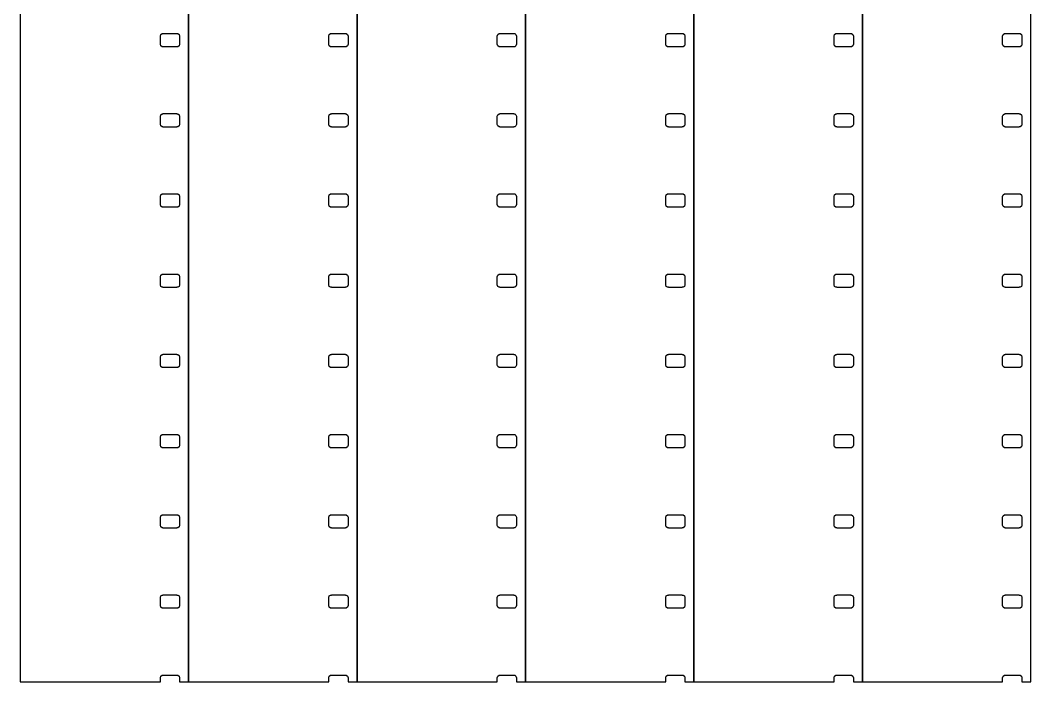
# Model space of a CAD drawing. Header units: metres. Extents: x -8 to 184, y -125 to 125.
# Drawn here: x 88.1 to 184.1, y -125.5 to -62.6 of the extents above; entities that cross this region are included whole.
import ezdxf

# ---------------------------------------------------------------- set-up
doc = ezdxf.new("R2010")
doc.units = ezdxf.units.M

msp = doc.modelspace()

# ---------------------------------------------------------------- linework, layer by layer
for p, q in [((88.06, 125.482), (88.06, -125.482)), ((104.06, -125.482), (104.06, 125.482)), ((104.07, 125.482), (104.07, -125.482)), ((120.07, -125.482), (120.07, 125.482)), ((120.08, 125.482), (120.08, -125.482)), ((136.08, -125.482), (136.08, 125.482)), ((136.09, 125.482), (136.09, -125.482)), ((152.09, -125.482), (152.09, 125.482)), ((152.1, 125.482), (152.1, -125.482)), ((168.1, -125.482), (168.1, 125.482)), ((168.11, 125.482), (168.11, -125.482)), ((184.11, -125.482), (184.11, 125.482)), ((101.381, -64.1375), (101.429, -63.9906)), ((101.381, -64.9075), (101.381, -64.1375)), ((101.429, -63.9906), (101.554, -63.8997)), ((101.554, -63.8997), (101.631, -63.8997)), ((101.631, -63.8997), (101.631, -63.8875)), ((101.631, -63.8875), (102.96, -63.8875)), ((102.96, -63.8875), (102.96, -63.8997)), ((102.96, -63.8997), (103.037, -63.8997)), ((103.037, -63.8997), (103.162, -63.9906)), ((103.162, -63.9906), (103.21, -64.1375)), ((103.21, -64.1375), (103.21, -64.9075)), ((117.391, -64.1375), (117.439, -63.9906)), ((117.391, -64.9075), (117.391, -64.1375)), ((117.439, -63.9906), (117.564, -63.8997)), ((117.564, -63.8997), (117.641, -63.8997)), ((117.641, -63.8997), (117.641, -63.8875)), ((117.641, -63.8875), (118.97, -63.8875)), ((118.97, -63.8875), (118.97, -63.8997)), ((118.97, -63.8997), (119.047, -63.8997)), ((119.047, -63.8997), (119.172, -63.9906)), ((119.172, -63.9906), (119.22, -64.1375)), ((119.22, -64.1375), (119.22, -64.9075)), ((133.401, -64.1375), (133.449, -63.9906)), ((133.401, -64.9075), (133.401, -64.1375)), ((133.449, -63.9906), (133.574, -63.8997)), ((133.574, -63.8997), (133.651, -63.8997)), ((133.651, -63.8997), (133.651, -63.8875)), ((133.651, -63.8875), (134.98, -63.8875)), ((134.98, -63.8875), (134.98, -63.8997)), ((134.98, -63.8997), (135.057, -63.8997)), ((135.057, -63.8997), (135.182, -63.9906)), ((135.182, -63.9906), (135.23, -64.1375)), ((135.23, -64.1375), (135.23, -64.9075)), ((149.411, -64.1375), (149.459, -63.9906)), ((149.411, -64.9075), (149.411, -64.1375)), ((149.459, -63.9906), (149.584, -63.8997)), ((149.584, -63.8997), (149.661, -63.8997)), ((149.661, -63.8997), (149.661, -63.8875)), ((149.661, -63.8875), (150.99, -63.8875)), ((150.99, -63.8875), (150.99, -63.8997)), ((150.99, -63.8997), (151.067, -63.8997)), ((151.067, -63.8997), (151.192, -63.9906)), ((151.192, -63.9906), (151.24, -64.1375)), ((151.24, -64.1375), (151.24, -64.9075)), ((165.421, -64.1375), (165.469, -63.9906)), ((165.421, -64.9075), (165.421, -64.1375)), ((165.469, -63.9906), (165.594, -63.8997)), ((165.594, -63.8997), (165.671, -63.8997)), ((165.671, -63.8997), (165.671, -63.8875)), ((165.671, -63.8875), (167, -63.8875)), ((167, -63.8875), (167, -63.8997)), ((167, -63.8997), (167.077, -63.8997)), ((167.077, -63.8997), (167.202, -63.9906)), ((167.202, -63.9906), (167.25, -64.1375)), ((167.25, -64.1375), (167.25, -64.9075)), ((181.431, -64.1375), (181.479, -63.9906)), ((181.431, -64.9075), (181.431, -64.1375)), ((181.479, -63.9906), (181.604, -63.8997)), ((181.604, -63.8997), (181.681, -63.8997)), ((181.681, -63.8997), (181.681, -63.8875)), ((181.681, -63.8875), (183.01, -63.8875)), ((183.01, -63.8875), (183.01, -63.8997)), ((183.01, -63.8997), (183.087, -63.8997)), ((183.087, -63.8997), (183.212, -63.9906)), ((183.212, -63.9906), (183.26, -64.1375)), ((183.26, -64.1375), (183.26, -64.9075)), ((101.429, -65.0544), (101.381, -64.9075)), ((101.554, -65.1453), (101.429, -65.0544)), ((101.631, -65.1453), (101.554, -65.1453)), ((101.631, -65.1575), (101.631, -65.1453)), ((102.96, -65.1575), (101.631, -65.1575)), ((103.037, -65.1453), (102.96, -65.1453)), ((102.96, -65.1453), (102.96, -65.1575)), ((103.162, -65.0544), (103.037, -65.1453)), ((103.21, -64.9075), (103.162, -65.0544)), ((117.439, -65.0544), (117.391, -64.9075)), ((117.564, -65.1453), (117.439, -65.0544)), ((117.641, -65.1453), (117.564, -65.1453)), ((117.641, -65.1575), (117.641, -65.1453)), ((118.97, -65.1575), (117.641, -65.1575)), ((119.047, -65.1453), (118.97, -65.1453)), ((118.97, -65.1453), (118.97, -65.1575)), ((119.172, -65.0544), (119.047, -65.1453)), ((119.22, -64.9075), (119.172, -65.0544)), ((133.449, -65.0544), (133.401, -64.9075)), ((133.574, -65.1453), (133.449, -65.0544)), ((133.651, -65.1453), (133.574, -65.1453)), ((133.651, -65.1575), (133.651, -65.1453)), ((134.98, -65.1575), (133.651, -65.1575)), ((135.057, -65.1453), (134.98, -65.1453)), ((134.98, -65.1453), (134.98, -65.1575)), ((135.182, -65.0544), (135.057, -65.1453)), ((135.23, -64.9075), (135.182, -65.0544)), ((149.459, -65.0544), (149.411, -64.9075)), ((149.584, -65.1453), (149.459, -65.0544)), ((149.661, -65.1453), (149.584, -65.1453)), ((149.661, -65.1575), (149.661, -65.1453)), ((150.99, -65.1575), (149.661, -65.1575)), ((151.067, -65.1453), (150.99, -65.1453)), ((150.99, -65.1453), (150.99, -65.1575)), ((151.192, -65.0544), (151.067, -65.1453)), ((151.24, -64.9075), (151.192, -65.0544)), ((165.469, -65.0544), (165.421, -64.9075)), ((165.594, -65.1453), (165.469, -65.0544)), ((165.671, -65.1453), (165.594, -65.1453)), ((165.671, -65.1575), (165.671, -65.1453)), ((167, -65.1575), (165.671, -65.1575)), ((167.077, -65.1453), (167, -65.1453)), ((167, -65.1453), (167, -65.1575)), ((167.202, -65.0544), (167.077, -65.1453)), ((167.25, -64.9075), (167.202, -65.0544)), ((181.479, -65.0544), (181.431, -64.9075)), ((181.604, -65.1453), (181.479, -65.0544)), ((181.681, -65.1453), (181.604, -65.1453)), ((181.681, -65.1575), (181.681, -65.1453)), ((183.01, -65.1575), (181.681, -65.1575)), ((183.087, -65.1453), (183.01, -65.1453)), ((183.01, -65.1453), (183.01, -65.1575)), ((183.212, -65.0544), (183.087, -65.1453)), ((183.26, -64.9075), (183.212, -65.0544)), ((101.381, -71.7575), (101.429, -71.6105)), ((101.381, -72.5275), (101.381, -71.7575)), ((101.429, -71.6105), (101.554, -71.5197)), ((101.554, -71.5197), (101.631, -71.5197)), ((101.631, -71.5197), (101.631, -71.5075)), ((101.631, -71.5075), (102.96, -71.5075)), ((102.96, -71.5075), (102.96, -71.5197)), ((102.96, -71.5197), (103.037, -71.5197)), ((103.037, -71.5197), (103.162, -71.6105)), ((103.162, -71.6105), (103.21, -71.7575)), ((103.21, -71.7575), (103.21, -72.5275)), ((117.391, -71.7575), (117.439, -71.6105)), ((117.391, -72.5275), (117.391, -71.7575)), ((117.439, -71.6105), (117.564, -71.5197)), ((117.564, -71.5197), (117.641, -71.5197)), ((117.641, -71.5197), (117.641, -71.5075)), ((117.641, -71.5075), (118.97, -71.5075)), ((118.97, -71.5075), (118.97, -71.5197)), ((118.97, -71.5197), (119.047, -71.5197)), ((119.047, -71.5197), (119.172, -71.6105)), ((119.172, -71.6105), (119.22, -71.7575)), ((119.22, -71.7575), (119.22, -72.5275)), ((133.401, -71.7575), (133.449, -71.6105)), ((133.401, -72.5275), (133.401, -71.7575)), ((133.449, -71.6105), (133.574, -71.5197)), ((133.574, -71.5197), (133.651, -71.5197)), ((133.651, -71.5197), (133.651, -71.5075)), ((133.651, -71.5075), (134.98, -71.5075)), ((134.98, -71.5075), (134.98, -71.5197)), ((134.98, -71.5197), (135.057, -71.5197)), ((135.057, -71.5197), (135.182, -71.6105)), ((135.182, -71.6105), (135.23, -71.7575)), ((135.23, -71.7575), (135.23, -72.5275)), ((149.411, -71.7575), (149.459, -71.6105)), ((149.411, -72.5275), (149.411, -71.7575)), ((149.459, -71.6105), (149.584, -71.5197)), ((149.584, -71.5197), (149.661, -71.5197)), ((149.661, -71.5197), (149.661, -71.5075)), ((149.661, -71.5075), (150.99, -71.5075)), ((150.99, -71.5075), (150.99, -71.5197)), ((150.99, -71.5197), (151.067, -71.5197)), ((151.067, -71.5197), (151.192, -71.6105)), ((151.192, -71.6105), (151.24, -71.7575)), ((151.24, -71.7575), (151.24, -72.5275)), ((165.421, -71.7575), (165.469, -71.6105)), ((165.421, -72.5275), (165.421, -71.7575)), ((165.469, -71.6105), (165.594, -71.5197)), ((165.594, -71.5197), (165.671, -71.5197)), ((165.671, -71.5197), (165.671, -71.5075)), ((165.671, -71.5075), (167, -71.5075)), ((167, -71.5075), (167, -71.5197)), ((167, -71.5197), (167.077, -71.5197)), ((167.077, -71.5197), (167.202, -71.6105)), ((167.202, -71.6105), (167.25, -71.7575)), ((167.25, -71.7575), (167.25, -72.5275)), ((181.431, -71.7575), (181.479, -71.6105)), ((181.431, -72.5275), (181.431, -71.7575)), ((181.479, -71.6105), (181.604, -71.5197)), ((181.604, -71.5197), (181.681, -71.5197)), ((181.681, -71.5197), (181.681, -71.5075)), ((181.681, -71.5075), (183.01, -71.5075)), ((183.01, -71.5075), (183.01, -71.5197)), ((183.01, -71.5197), (183.087, -71.5197)), ((183.087, -71.5197), (183.212, -71.6105)), ((183.212, -71.6105), (183.26, -71.7575)), ((183.26, -71.7575), (183.26, -72.5275)), ((101.429, -72.6744), (101.381, -72.5275)), ((101.554, -72.7653), (101.429, -72.6744)), ((101.631, -72.7653), (101.554, -72.7653)), ((101.631, -72.7775), (101.631, -72.7653)), ((102.96, -72.7775), (101.631, -72.7775)), ((103.037, -72.7653), (102.96, -72.7653)), ((102.96, -72.7653), (102.96, -72.7775)), ((103.162, -72.6744), (103.037, -72.7653)), ((103.21, -72.5275), (103.162, -72.6744)), ((117.439, -72.6744), (117.391, -72.5275)), ((117.564, -72.7653), (117.439, -72.6744)), ((117.641, -72.7653), (117.564, -72.7653)), ((117.641, -72.7775), (117.641, -72.7653)), ((118.97, -72.7775), (117.641, -72.7775)), ((119.047, -72.7653), (118.97, -72.7653)), ((118.97, -72.7653), (118.97, -72.7775)), ((119.172, -72.6744), (119.047, -72.7653)), ((119.22, -72.5275), (119.172, -72.6744)), ((133.449, -72.6744), (133.401, -72.5275)), ((133.574, -72.7653), (133.449, -72.6744)), ((133.651, -72.7653), (133.574, -72.7653)), ((133.651, -72.7775), (133.651, -72.7653)), ((134.98, -72.7775), (133.651, -72.7775)), ((135.057, -72.7653), (134.98, -72.7653)), ((134.98, -72.7653), (134.98, -72.7775)), ((135.182, -72.6744), (135.057, -72.7653)), ((135.23, -72.5275), (135.182, -72.6744)), ((149.459, -72.6744), (149.411, -72.5275)), ((149.584, -72.7653), (149.459, -72.6744)), ((149.661, -72.7653), (149.584, -72.7653)), ((149.661, -72.7775), (149.661, -72.7653)), ((150.99, -72.7775), (149.661, -72.7775)), ((151.067, -72.7653), (150.99, -72.7653)), ((150.99, -72.7653), (150.99, -72.7775)), ((151.192, -72.6744), (151.067, -72.7653)), ((151.24, -72.5275), (151.192, -72.6744)), ((165.469, -72.6744), (165.421, -72.5275)), ((165.594, -72.7653), (165.469, -72.6744)), ((165.671, -72.7653), (165.594, -72.7653)), ((165.671, -72.7775), (165.671, -72.7653)), ((167, -72.7775), (165.671, -72.7775)), ((167.077, -72.7653), (167, -72.7653)), ((167, -72.7653), (167, -72.7775)), ((167.202, -72.6744), (167.077, -72.7653)), ((167.25, -72.5275), (167.202, -72.6744)), ((181.479, -72.6744), (181.431, -72.5275)), ((181.604, -72.7653), (181.479, -72.6744)), ((181.681, -72.7653), (181.604, -72.7653)), ((181.681, -72.7775), (181.681, -72.7653)), ((183.01, -72.7775), (181.681, -72.7775)), ((183.087, -72.7653), (183.01, -72.7653)), ((183.01, -72.7653), (183.01, -72.7775)), ((183.212, -72.6744), (183.087, -72.7653)), ((183.26, -72.5275), (183.212, -72.6744)), ((101.381, -79.3775), (101.429, -79.2305)), ((101.381, -80.1475), (101.381, -79.3775)), ((101.429, -79.2305), (101.554, -79.1397)), ((101.554, -79.1397), (101.631, -79.1397)), ((101.631, -79.1397), (101.631, -79.1275)), ((101.631, -79.1275), (102.96, -79.1275)), ((102.96, -79.1275), (102.96, -79.1397)), ((102.96, -79.1397), (103.037, -79.1397)), ((103.037, -79.1397), (103.162, -79.2305)), ((103.162, -79.2305), (103.21, -79.3775)), ((103.21, -79.3775), (103.21, -80.1475)), ((117.391, -79.3775), (117.439, -79.2305)), ((117.391, -80.1475), (117.391, -79.3775)), ((117.439, -79.2305), (117.564, -79.1397)), ((117.564, -79.1397), (117.641, -79.1397)), ((117.641, -79.1397), (117.641, -79.1275)), ((117.641, -79.1275), (118.97, -79.1275)), ((118.97, -79.1275), (118.97, -79.1397)), ((118.97, -79.1397), (119.047, -79.1397)), ((119.047, -79.1397), (119.172, -79.2305)), ((119.172, -79.2305), (119.22, -79.3775)), ((119.22, -79.3775), (119.22, -80.1475)), ((133.401, -79.3775), (133.449, -79.2305)), ((133.401, -80.1475), (133.401, -79.3775)), ((133.449, -79.2305), (133.574, -79.1397)), ((133.574, -79.1397), (133.651, -79.1397)), ((133.651, -79.1397), (133.651, -79.1275)), ((133.651, -79.1275), (134.98, -79.1275)), ((134.98, -79.1275), (134.98, -79.1397)), ((134.98, -79.1397), (135.057, -79.1397)), ((135.057, -79.1397), (135.182, -79.2305)), ((135.182, -79.2305), (135.23, -79.3775)), ((135.23, -79.3775), (135.23, -80.1475)), ((149.411, -79.3775), (149.459, -79.2305)), ((149.411, -80.1475), (149.411, -79.3775)), ((149.459, -79.2305), (149.584, -79.1397)), ((149.584, -79.1397), (149.661, -79.1397)), ((149.661, -79.1397), (149.661, -79.1275)), ((149.661, -79.1275), (150.99, -79.1275)), ((150.99, -79.1275), (150.99, -79.1397)), ((150.99, -79.1397), (151.067, -79.1397)), ((151.067, -79.1397), (151.192, -79.2305)), ((151.192, -79.2305), (151.24, -79.3775)), ((151.24, -79.3775), (151.24, -80.1475)), ((165.421, -79.3775), (165.469, -79.2305)), ((165.421, -80.1475), (165.421, -79.3775)), ((165.469, -79.2305), (165.594, -79.1397)), ((165.594, -79.1397), (165.671, -79.1397)), ((165.671, -79.1397), (165.671, -79.1275)), ((165.671, -79.1275), (167, -79.1275)), ((167, -79.1275), (167, -79.1397)), ((167, -79.1397), (167.077, -79.1397)), ((167.077, -79.1397), (167.202, -79.2305)), ((167.202, -79.2305), (167.25, -79.3775)), ((167.25, -79.3775), (167.25, -80.1475)), ((181.431, -79.3775), (181.479, -79.2305)), ((181.431, -80.1475), (181.431, -79.3775)), ((181.479, -79.2305), (181.604, -79.1397)), ((181.604, -79.1397), (181.681, -79.1397)), ((181.681, -79.1397), (181.681, -79.1275)), ((181.681, -79.1275), (183.01, -79.1275)), ((183.01, -79.1275), (183.01, -79.1397)), ((183.01, -79.1397), (183.087, -79.1397)), ((183.087, -79.1397), (183.212, -79.2305)), ((183.212, -79.2305), (183.26, -79.3775)), ((183.26, -79.3775), (183.26, -80.1475)), ((101.429, -80.2944), (101.381, -80.1475)), ((101.554, -80.3853), (101.429, -80.2944)), ((101.631, -80.3853), (101.554, -80.3853)), ((101.631, -80.3975), (101.631, -80.3853)), ((102.96, -80.3975), (101.631, -80.3975)), ((103.037, -80.3853), (102.96, -80.3853)), ((102.96, -80.3853), (102.96, -80.3975)), ((103.162, -80.2944), (103.037, -80.3853)), ((103.21, -80.1475), (103.162, -80.2944)), ((117.439, -80.2944), (117.391, -80.1475)), ((117.564, -80.3853), (117.439, -80.2944)), ((117.641, -80.3853), (117.564, -80.3853)), ((117.641, -80.3975), (117.641, -80.3853)), ((118.97, -80.3975), (117.641, -80.3975)), ((119.047, -80.3853), (118.97, -80.3853)), ((118.97, -80.3853), (118.97, -80.3975)), ((119.172, -80.2944), (119.047, -80.3853)), ((119.22, -80.1475), (119.172, -80.2944)), ((133.449, -80.2944), (133.401, -80.1475)), ((133.574, -80.3853), (133.449, -80.2944)), ((133.651, -80.3853), (133.574, -80.3853)), ((133.651, -80.3975), (133.651, -80.3853)), ((134.98, -80.3975), (133.651, -80.3975)), ((135.057, -80.3853), (134.98, -80.3853)), ((134.98, -80.3853), (134.98, -80.3975)), ((135.182, -80.2944), (135.057, -80.3853)), ((135.23, -80.1475), (135.182, -80.2944)), ((149.459, -80.2944), (149.411, -80.1475)), ((149.584, -80.3853), (149.459, -80.2944)), ((149.661, -80.3853), (149.584, -80.3853)), ((149.661, -80.3975), (149.661, -80.3853)), ((150.99, -80.3975), (149.661, -80.3975)), ((151.067, -80.3853), (150.99, -80.3853)), ((150.99, -80.3853), (150.99, -80.3975)), ((151.192, -80.2944), (151.067, -80.3853)), ((151.24, -80.1475), (151.192, -80.2944)), ((165.469, -80.2944), (165.421, -80.1475)), ((165.594, -80.3853), (165.469, -80.2944)), ((165.671, -80.3853), (165.594, -80.3853)), ((165.671, -80.3975), (165.671, -80.3853)), ((167, -80.3975), (165.671, -80.3975)), ((167.077, -80.3853), (167, -80.3853)), ((167, -80.3853), (167, -80.3975)), ((167.202, -80.2944), (167.077, -80.3853)), ((167.25, -80.1475), (167.202, -80.2944)), ((181.479, -80.2944), (181.431, -80.1475)), ((181.604, -80.3853), (181.479, -80.2944)), ((181.681, -80.3853), (181.604, -80.3853)), ((181.681, -80.3975), (181.681, -80.3853)), ((183.01, -80.3975), (181.681, -80.3975)), ((183.087, -80.3853), (183.01, -80.3853)), ((183.01, -80.3853), (183.01, -80.3975)), ((183.212, -80.2944), (183.087, -80.3853)), ((183.26, -80.1475), (183.212, -80.2944)), ((101.381, -86.9975), (101.429, -86.8506)), ((101.381, -87.7675), (101.381, -86.9975)), ((101.429, -86.8506), (101.554, -86.7597)), ((101.554, -86.7597), (101.631, -86.7597)), ((101.631, -86.7597), (101.631, -86.7475)), ((101.631, -86.7475), (102.96, -86.7475)), ((102.96, -86.7475), (102.96, -86.7597)), ((102.96, -86.7597), (103.037, -86.7597)), ((103.037, -86.7597), (103.162, -86.8506)), ((103.162, -86.8506), (103.21, -86.9975)), ((103.21, -86.9975), (103.21, -87.7675)), ((117.391, -86.9975), (117.439, -86.8506)), ((117.391, -87.7675), (117.391, -86.9975)), ((117.439, -86.8506), (117.564, -86.7597)), ((117.564, -86.7597), (117.641, -86.7597)), ((117.641, -86.7597), (117.641, -86.7475)), ((117.641, -86.7475), (118.97, -86.7475)), ((118.97, -86.7475), (118.97, -86.7597)), ((118.97, -86.7597), (119.047, -86.7597)), ((119.047, -86.7597), (119.172, -86.8506)), ((119.172, -86.8506), (119.22, -86.9975)), ((119.22, -86.9975), (119.22, -87.7675)), ((133.401, -86.9975), (133.449, -86.8506)), ((133.401, -87.7675), (133.401, -86.9975)), ((133.449, -86.8506), (133.574, -86.7597)), ((133.574, -86.7597), (133.651, -86.7597)), ((133.651, -86.7597), (133.651, -86.7475)), ((133.651, -86.7475), (134.98, -86.7475)), ((134.98, -86.7475), (134.98, -86.7597)), ((134.98, -86.7597), (135.057, -86.7597)), ((135.057, -86.7597), (135.182, -86.8506)), ((135.182, -86.8506), (135.23, -86.9975)), ((135.23, -86.9975), (135.23, -87.7675)), ((149.411, -86.9975), (149.459, -86.8506)), ((149.411, -87.7675), (149.411, -86.9975)), ((149.459, -86.8506), (149.584, -86.7597)), ((149.584, -86.7597), (149.661, -86.7597)), ((149.661, -86.7597), (149.661, -86.7475)), ((149.661, -86.7475), (150.99, -86.7475)), ((150.99, -86.7475), (150.99, -86.7597)), ((150.99, -86.7597), (151.067, -86.7597)), ((151.067, -86.7597), (151.192, -86.8506)), ((151.192, -86.8506), (151.24, -86.9975)), ((151.24, -86.9975), (151.24, -87.7675)), ((165.421, -86.9975), (165.469, -86.8506)), ((165.421, -87.7675), (165.421, -86.9975)), ((165.469, -86.8506), (165.594, -86.7597)), ((165.594, -86.7597), (165.671, -86.7597)), ((165.671, -86.7597), (165.671, -86.7475)), ((165.671, -86.7475), (167, -86.7475)), ((167, -86.7475), (167, -86.7597)), ((167, -86.7597), (167.077, -86.7597)), ((167.077, -86.7597), (167.202, -86.8506)), ((167.202, -86.8506), (167.25, -86.9975)), ((167.25, -86.9975), (167.25, -87.7675)), ((181.431, -86.9975), (181.479, -86.8506)), ((181.431, -87.7675), (181.431, -86.9975)), ((181.479, -86.8506), (181.604, -86.7597)), ((181.604, -86.7597), (181.681, -86.7597)), ((181.681, -86.7597), (181.681, -86.7475)), ((181.681, -86.7475), (183.01, -86.7475)), ((183.01, -86.7475), (183.01, -86.7597)), ((183.01, -86.7597), (183.087, -86.7597)), ((183.087, -86.7597), (183.212, -86.8506)), ((183.212, -86.8506), (183.26, -86.9975)), ((183.26, -86.9975), (183.26, -87.7675)), ((101.429, -87.9144), (101.381, -87.7675)), ((101.554, -88.0053), (101.429, -87.9144)), ((101.631, -88.0053), (101.554, -88.0053)), ((101.631, -88.0175), (101.631, -88.0053)), ((102.96, -88.0175), (101.631, -88.0175)), ((103.037, -88.0053), (102.96, -88.0053)), ((102.96, -88.0053), (102.96, -88.0175)), ((103.162, -87.9144), (103.037, -88.0053)), ((103.21, -87.7675), (103.162, -87.9144)), ((117.439, -87.9144), (117.391, -87.7675)), ((117.564, -88.0053), (117.439, -87.9144)), ((117.641, -88.0053), (117.564, -88.0053)), ((117.641, -88.0175), (117.641, -88.0053)), ((118.97, -88.0175), (117.641, -88.0175)), ((119.047, -88.0053), (118.97, -88.0053)), ((118.97, -88.0053), (118.97, -88.0175)), ((119.172, -87.9144), (119.047, -88.0053)), ((119.22, -87.7675), (119.172, -87.9144)), ((133.449, -87.9144), (133.401, -87.7675)), ((133.574, -88.0053), (133.449, -87.9144)), ((133.651, -88.0053), (133.574, -88.0053)), ((133.651, -88.0175), (133.651, -88.0053)), ((134.98, -88.0175), (133.651, -88.0175)), ((135.057, -88.0053), (134.98, -88.0053)), ((134.98, -88.0053), (134.98, -88.0175)), ((135.182, -87.9144), (135.057, -88.0053)), ((135.23, -87.7675), (135.182, -87.9144)), ((149.459, -87.9144), (149.411, -87.7675)), ((149.584, -88.0053), (149.459, -87.9144)), ((149.661, -88.0053), (149.584, -88.0053)), ((149.661, -88.0175), (149.661, -88.0053)), ((150.99, -88.0175), (149.661, -88.0175)), ((151.067, -88.0053), (150.99, -88.0053)), ((150.99, -88.0053), (150.99, -88.0175)), ((151.192, -87.9144), (151.067, -88.0053)), ((151.24, -87.7675), (151.192, -87.9144)), ((165.469, -87.9144), (165.421, -87.7675)), ((165.594, -88.0053), (165.469, -87.9144)), ((165.671, -88.0053), (165.594, -88.0053)), ((165.671, -88.0175), (165.671, -88.0053)), ((167, -88.0175), (165.671, -88.0175)), ((167.077, -88.0053), (167, -88.0053)), ((167, -88.0053), (167, -88.0175)), ((167.202, -87.9144), (167.077, -88.0053)), ((167.25, -87.7675), (167.202, -87.9144)), ((181.479, -87.9144), (181.431, -87.7675)), ((181.604, -88.0053), (181.479, -87.9144)), ((181.681, -88.0053), (181.604, -88.0053)), ((181.681, -88.0175), (181.681, -88.0053)), ((183.01, -88.0175), (181.681, -88.0175)), ((183.087, -88.0053), (183.01, -88.0053)), ((183.01, -88.0053), (183.01, -88.0175)), ((183.212, -87.9144), (183.087, -88.0053)), ((183.26, -87.7675), (183.212, -87.9144)), ((101.381, -94.6175), (101.429, -94.4706)), ((101.381, -95.3875), (101.381, -94.6175)), ((101.429, -94.4706), (101.554, -94.3797)), ((101.554, -94.3797), (101.631, -94.3797)), ((101.631, -94.3797), (101.631, -94.3675)), ((101.631, -94.3675), (102.96, -94.3675)), ((102.96, -94.3675), (102.96, -94.3797)), ((102.96, -94.3797), (103.037, -94.3797)), ((103.037, -94.3797), (103.162, -94.4706)), ((103.162, -94.4706), (103.21, -94.6175)), ((103.21, -94.6175), (103.21, -95.3875)), ((117.391, -94.6175), (117.439, -94.4706)), ((117.391, -95.3875), (117.391, -94.6175)), ((117.439, -94.4706), (117.564, -94.3797)), ((117.564, -94.3797), (117.641, -94.3797)), ((117.641, -94.3797), (117.641, -94.3675)), ((117.641, -94.3675), (118.97, -94.3675)), ((118.97, -94.3675), (118.97, -94.3797)), ((118.97, -94.3797), (119.047, -94.3797)), ((119.047, -94.3797), (119.172, -94.4706)), ((119.172, -94.4706), (119.22, -94.6175)), ((119.22, -94.6175), (119.22, -95.3875)), ((133.401, -94.6175), (133.449, -94.4706)), ((133.401, -95.3875), (133.401, -94.6175)), ((133.449, -94.4706), (133.574, -94.3797)), ((133.574, -94.3797), (133.651, -94.3797)), ((133.651, -94.3797), (133.651, -94.3675)), ((133.651, -94.3675), (134.98, -94.3675)), ((134.98, -94.3675), (134.98, -94.3797)), ((134.98, -94.3797), (135.057, -94.3797)), ((135.057, -94.3797), (135.182, -94.4706)), ((135.182, -94.4706), (135.23, -94.6175)), ((135.23, -94.6175), (135.23, -95.3875)), ((149.411, -94.6175), (149.459, -94.4706)), ((149.411, -95.3875), (149.411, -94.6175)), ((149.459, -94.4706), (149.584, -94.3797)), ((149.584, -94.3797), (149.661, -94.3797)), ((149.661, -94.3797), (149.661, -94.3675)), ((149.661, -94.3675), (150.99, -94.3675)), ((150.99, -94.3675), (150.99, -94.3797)), ((150.99, -94.3797), (151.067, -94.3797)), ((151.067, -94.3797), (151.192, -94.4706)), ((151.192, -94.4706), (151.24, -94.6175)), ((151.24, -94.6175), (151.24, -95.3875)), ((165.421, -94.6175), (165.469, -94.4706)), ((165.421, -95.3875), (165.421, -94.6175)), ((165.469, -94.4706), (165.594, -94.3797)), ((165.594, -94.3797), (165.671, -94.3797)), ((165.671, -94.3797), (165.671, -94.3675)), ((165.671, -94.3675), (167, -94.3675)), ((167, -94.3675), (167, -94.3797)), ((167, -94.3797), (167.077, -94.3797)), ((167.077, -94.3797), (167.202, -94.4706)), ((167.202, -94.4706), (167.25, -94.6175)), ((167.25, -94.6175), (167.25, -95.3875)), ((181.431, -94.6175), (181.479, -94.4706)), ((181.431, -95.3875), (181.431, -94.6175)), ((181.479, -94.4706), (181.604, -94.3797)), ((181.604, -94.3797), (181.681, -94.3797)), ((181.681, -94.3797), (181.681, -94.3675)), ((181.681, -94.3675), (183.01, -94.3675)), ((183.01, -94.3675), (183.01, -94.3797)), ((183.01, -94.3797), (183.087, -94.3797)), ((183.087, -94.3797), (183.212, -94.4706)), ((183.212, -94.4706), (183.26, -94.6175)), ((183.26, -94.6175), (183.26, -95.3875)), ((101.429, -95.5344), (101.381, -95.3875)), ((101.554, -95.6253), (101.429, -95.5344)), ((101.631, -95.6253), (101.554, -95.6253)), ((101.631, -95.6375), (101.631, -95.6253)), ((102.96, -95.6375), (101.631, -95.6375)), ((103.037, -95.6253), (102.96, -95.6253)), ((102.96, -95.6253), (102.96, -95.6375)), ((103.162, -95.5344), (103.037, -95.6253)), ((103.21, -95.3875), (103.162, -95.5344)), ((117.439, -95.5344), (117.391, -95.3875)), ((117.564, -95.6253), (117.439, -95.5344)), ((117.641, -95.6253), (117.564, -95.6253)), ((117.641, -95.6375), (117.641, -95.6253)), ((118.97, -95.6375), (117.641, -95.6375)), ((119.047, -95.6253), (118.97, -95.6253)), ((118.97, -95.6253), (118.97, -95.6375)), ((119.172, -95.5344), (119.047, -95.6253)), ((119.22, -95.3875), (119.172, -95.5344)), ((133.449, -95.5344), (133.401, -95.3875)), ((133.574, -95.6253), (133.449, -95.5344)), ((133.651, -95.6253), (133.574, -95.6253)), ((133.651, -95.6375), (133.651, -95.6253)), ((134.98, -95.6375), (133.651, -95.6375)), ((135.057, -95.6253), (134.98, -95.6253)), ((134.98, -95.6253), (134.98, -95.6375)), ((135.182, -95.5344), (135.057, -95.6253)), ((135.23, -95.3875), (135.182, -95.5344)), ((149.459, -95.5344), (149.411, -95.3875)), ((149.584, -95.6253), (149.459, -95.5344)), ((149.661, -95.6253), (149.584, -95.6253)), ((149.661, -95.6375), (149.661, -95.6253)), ((150.99, -95.6375), (149.661, -95.6375)), ((151.067, -95.6253), (150.99, -95.6253)), ((150.99, -95.6253), (150.99, -95.6375)), ((151.192, -95.5344), (151.067, -95.6253)), ((151.24, -95.3875), (151.192, -95.5344)), ((165.469, -95.5344), (165.421, -95.3875)), ((165.594, -95.6253), (165.469, -95.5344)), ((165.671, -95.6253), (165.594, -95.6253)), ((165.671, -95.6375), (165.671, -95.6253)), ((167, -95.6375), (165.671, -95.6375)), ((167.077, -95.6253), (167, -95.6253)), ((167, -95.6253), (167, -95.6375)), ((167.202, -95.5344), (167.077, -95.6253)), ((167.25, -95.3875), (167.202, -95.5344)), ((181.479, -95.5344), (181.431, -95.3875)), ((181.604, -95.6253), (181.479, -95.5344)), ((181.681, -95.6253), (181.604, -95.6253)), ((181.681, -95.6375), (181.681, -95.6253)), ((183.01, -95.6375), (181.681, -95.6375)), ((183.087, -95.6253), (183.01, -95.6253)), ((183.01, -95.6253), (183.01, -95.6375)), ((183.212, -95.5344), (183.087, -95.6253)), ((183.26, -95.3875), (183.212, -95.5344)), ((101.381, -102.238), (101.429, -102.091)), ((101.381, -103.007), (101.381, -102.238)), ((101.429, -102.091), (101.554, -102)), ((101.554, -102), (101.631, -102)), ((101.631, -102), (101.631, -101.988)), ((101.631, -101.988), (102.96, -101.988)), ((102.96, -101.988), (102.96, -102)), ((102.96, -102), (103.037, -102)), ((103.037, -102), (103.162, -102.091)), ((103.162, -102.091), (103.21, -102.238)), ((103.21, -102.238), (103.21, -103.007)), ((117.391, -102.238), (117.439, -102.091)), ((117.391, -103.007), (117.391, -102.238)), ((117.439, -102.091), (117.564, -102)), ((117.564, -102), (117.641, -102)), ((117.641, -102), (117.641, -101.988)), ((117.641, -101.988), (118.97, -101.988)), ((118.97, -101.988), (118.97, -102)), ((118.97, -102), (119.047, -102)), ((119.047, -102), (119.172, -102.091)), ((119.172, -102.091), (119.22, -102.238)), ((119.22, -102.238), (119.22, -103.007)), ((133.401, -102.238), (133.449, -102.091)), ((133.401, -103.007), (133.401, -102.238)), ((133.449, -102.091), (133.574, -102)), ((133.574, -102), (133.651, -102)), ((133.651, -102), (133.651, -101.988)), ((133.651, -101.988), (134.98, -101.988)), ((134.98, -101.988), (134.98, -102)), ((134.98, -102), (135.057, -102)), ((135.057, -102), (135.182, -102.091)), ((135.182, -102.091), (135.23, -102.238)), ((135.23, -102.238), (135.23, -103.007)), ((149.411, -102.238), (149.459, -102.091)), ((149.411, -103.007), (149.411, -102.238)), ((149.459, -102.091), (149.584, -102)), ((149.584, -102), (149.661, -102)), ((149.661, -102), (149.661, -101.988)), ((149.661, -101.988), (150.99, -101.988)), ((150.99, -101.988), (150.99, -102)), ((150.99, -102), (151.067, -102)), ((151.067, -102), (151.192, -102.091)), ((151.192, -102.091), (151.24, -102.238)), ((151.24, -102.238), (151.24, -103.007)), ((165.421, -102.238), (165.469, -102.091)), ((165.421, -103.007), (165.421, -102.238)), ((165.469, -102.091), (165.594, -102)), ((165.594, -102), (165.671, -102)), ((165.671, -102), (165.671, -101.988)), ((165.671, -101.988), (167, -101.988)), ((167, -101.988), (167, -102)), ((167, -102), (167.077, -102)), ((167.077, -102), (167.202, -102.091)), ((167.202, -102.091), (167.25, -102.238)), ((167.25, -102.238), (167.25, -103.007)), ((181.431, -102.238), (181.479, -102.091)), ((181.431, -103.007), (181.431, -102.238)), ((181.479, -102.091), (181.604, -102)), ((181.604, -102), (181.681, -102)), ((181.681, -102), (181.681, -101.988)), ((181.681, -101.988), (183.01, -101.988)), ((183.01, -101.988), (183.01, -102)), ((183.01, -102), (183.087, -102)), ((183.087, -102), (183.212, -102.091)), ((183.212, -102.091), (183.26, -102.238)), ((183.26, -102.238), (183.26, -103.007)), ((101.429, -103.154), (101.381, -103.007)), ((101.554, -103.245), (101.429, -103.154)), ((101.631, -103.245), (101.554, -103.245)), ((101.631, -103.257), (101.631, -103.245)), ((102.96, -103.257), (101.631, -103.257)), ((103.037, -103.245), (102.96, -103.245)), ((102.96, -103.245), (102.96, -103.257)), ((103.162, -103.154), (103.037, -103.245)), ((103.21, -103.007), (103.162, -103.154)), ((117.439, -103.154), (117.391, -103.007)), ((117.564, -103.245), (117.439, -103.154)), ((117.641, -103.245), (117.564, -103.245)), ((117.641, -103.257), (117.641, -103.245)), ((118.97, -103.257), (117.641, -103.257)), ((119.047, -103.245), (118.97, -103.245)), ((118.97, -103.245), (118.97, -103.257)), ((119.172, -103.154), (119.047, -103.245)), ((119.22, -103.007), (119.172, -103.154)), ((133.449, -103.154), (133.401, -103.007)), ((133.574, -103.245), (133.449, -103.154)), ((133.651, -103.245), (133.574, -103.245)), ((133.651, -103.257), (133.651, -103.245)), ((134.98, -103.257), (133.651, -103.257)), ((135.057, -103.245), (134.98, -103.245)), ((134.98, -103.245), (134.98, -103.257)), ((135.182, -103.154), (135.057, -103.245)), ((135.23, -103.007), (135.182, -103.154)), ((149.459, -103.154), (149.411, -103.007)), ((149.584, -103.245), (149.459, -103.154)), ((149.661, -103.245), (149.584, -103.245)), ((149.661, -103.257), (149.661, -103.245)), ((150.99, -103.257), (149.661, -103.257)), ((151.067, -103.245), (150.99, -103.245)), ((150.99, -103.245), (150.99, -103.257)), ((151.192, -103.154), (151.067, -103.245)), ((151.24, -103.007), (151.192, -103.154)), ((165.469, -103.154), (165.421, -103.007)), ((165.594, -103.245), (165.469, -103.154)), ((165.671, -103.245), (165.594, -103.245)), ((165.671, -103.257), (165.671, -103.245)), ((167, -103.257), (165.671, -103.257)), ((167.077, -103.245), (167, -103.245)), ((167, -103.245), (167, -103.257)), ((167.202, -103.154), (167.077, -103.245)), ((167.25, -103.007), (167.202, -103.154)), ((181.479, -103.154), (181.431, -103.007)), ((181.604, -103.245), (181.479, -103.154)), ((181.681, -103.245), (181.604, -103.245)), ((181.681, -103.257), (181.681, -103.245)), ((183.01, -103.257), (181.681, -103.257)), ((183.087, -103.245), (183.01, -103.245)), ((183.01, -103.245), (183.01, -103.257)), ((183.212, -103.154), (183.087, -103.245)), ((183.26, -103.007), (183.212, -103.154)), ((101.381, -109.857), (101.429, -109.711)), ((101.381, -110.628), (101.381, -109.857)), ((101.429, -109.711), (101.554, -109.62)), ((101.554, -109.62), (101.631, -109.62)), ((101.631, -109.62), (101.631, -109.607)), ((101.631, -109.607), (102.96, -109.607)), ((102.96, -109.607), (102.96, -109.62)), ((102.96, -109.62), (103.037, -109.62)), ((103.037, -109.62), (103.162, -109.711)), ((103.162, -109.711), (103.21, -109.857)), ((103.21, -109.857), (103.21, -110.628)), ((117.391, -109.857), (117.439, -109.711)), ((117.391, -110.628), (117.391, -109.857)), ((117.439, -109.711), (117.564, -109.62)), ((117.564, -109.62), (117.641, -109.62)), ((117.641, -109.62), (117.641, -109.607)), ((117.641, -109.607), (118.97, -109.607)), ((118.97, -109.607), (118.97, -109.62)), ((118.97, -109.62), (119.047, -109.62)), ((119.047, -109.62), (119.172, -109.711)), ((119.172, -109.711), (119.22, -109.857)), ((119.22, -109.857), (119.22, -110.628)), ((133.401, -109.857), (133.449, -109.711)), ((133.401, -110.628), (133.401, -109.857)), ((133.449, -109.711), (133.574, -109.62)), ((133.574, -109.62), (133.651, -109.62)), ((133.651, -109.62), (133.651, -109.607)), ((133.651, -109.607), (134.98, -109.607)), ((134.98, -109.607), (134.98, -109.62)), ((134.98, -109.62), (135.057, -109.62)), ((135.057, -109.62), (135.182, -109.711)), ((135.182, -109.711), (135.23, -109.857)), ((135.23, -109.857), (135.23, -110.628)), ((149.411, -109.857), (149.459, -109.711)), ((149.411, -110.628), (149.411, -109.857)), ((149.459, -109.711), (149.584, -109.62)), ((149.584, -109.62), (149.661, -109.62)), ((149.661, -109.62), (149.661, -109.607)), ((149.661, -109.607), (150.99, -109.607)), ((150.99, -109.607), (150.99, -109.62)), ((150.99, -109.62), (151.067, -109.62)), ((151.067, -109.62), (151.192, -109.711)), ((151.192, -109.711), (151.24, -109.857)), ((151.24, -109.857), (151.24, -110.628)), ((165.421, -109.857), (165.469, -109.711)), ((165.421, -110.628), (165.421, -109.857)), ((165.469, -109.711), (165.594, -109.62)), ((165.594, -109.62), (165.671, -109.62)), ((165.671, -109.62), (165.671, -109.607)), ((165.671, -109.607), (167, -109.607)), ((167, -109.607), (167, -109.62)), ((167, -109.62), (167.077, -109.62)), ((167.077, -109.62), (167.202, -109.711)), ((167.202, -109.711), (167.25, -109.857)), ((167.25, -109.857), (167.25, -110.628)), ((181.431, -109.857), (181.479, -109.711)), ((181.431, -110.628), (181.431, -109.857)), ((181.479, -109.711), (181.604, -109.62)), ((181.604, -109.62), (181.681, -109.62)), ((181.681, -109.62), (181.681, -109.607)), ((181.681, -109.607), (183.01, -109.607)), ((183.01, -109.607), (183.01, -109.62)), ((183.01, -109.62), (183.087, -109.62)), ((183.087, -109.62), (183.212, -109.711)), ((183.212, -109.711), (183.26, -109.857)), ((183.26, -109.857), (183.26, -110.628)), ((101.429, -110.774), (101.381, -110.628)), ((101.554, -110.865), (101.429, -110.774)), ((101.631, -110.865), (101.554, -110.865)), ((101.631, -110.878), (101.631, -110.865)), ((102.96, -110.878), (101.631, -110.878)), ((103.037, -110.865), (102.96, -110.865)), ((102.96, -110.865), (102.96, -110.878)), ((103.162, -110.774), (103.037, -110.865)), ((103.21, -110.628), (103.162, -110.774)), ((117.439, -110.774), (117.391, -110.628)), ((117.564, -110.865), (117.439, -110.774)), ((117.641, -110.865), (117.564, -110.865)), ((117.641, -110.878), (117.641, -110.865)), ((118.97, -110.878), (117.641, -110.878)), ((119.047, -110.865), (118.97, -110.865)), ((118.97, -110.865), (118.97, -110.878)), ((119.172, -110.774), (119.047, -110.865)), ((119.22, -110.628), (119.172, -110.774)), ((133.449, -110.774), (133.401, -110.628)), ((133.574, -110.865), (133.449, -110.774)), ((133.651, -110.865), (133.574, -110.865)), ((133.651, -110.878), (133.651, -110.865)), ((134.98, -110.878), (133.651, -110.878)), ((135.057, -110.865), (134.98, -110.865)), ((134.98, -110.865), (134.98, -110.878)), ((135.182, -110.774), (135.057, -110.865)), ((135.23, -110.628), (135.182, -110.774)), ((149.459, -110.774), (149.411, -110.628)), ((149.584, -110.865), (149.459, -110.774)), ((149.661, -110.865), (149.584, -110.865)), ((149.661, -110.878), (149.661, -110.865)), ((150.99, -110.878), (149.661, -110.878)), ((151.067, -110.865), (150.99, -110.865)), ((150.99, -110.865), (150.99, -110.878)), ((151.192, -110.774), (151.067, -110.865)), ((151.24, -110.628), (151.192, -110.774)), ((165.469, -110.774), (165.421, -110.628)), ((165.594, -110.865), (165.469, -110.774)), ((165.671, -110.865), (165.594, -110.865)), ((165.671, -110.878), (165.671, -110.865)), ((167, -110.878), (165.671, -110.878)), ((167.077, -110.865), (167, -110.865)), ((167, -110.865), (167, -110.878)), ((167.202, -110.774), (167.077, -110.865)), ((167.25, -110.628), (167.202, -110.774)), ((181.479, -110.774), (181.431, -110.628)), ((181.604, -110.865), (181.479, -110.774)), ((181.681, -110.865), (181.604, -110.865)), ((181.681, -110.878), (181.681, -110.865)), ((183.01, -110.878), (181.681, -110.878)), ((183.087, -110.865), (183.01, -110.865)), ((183.01, -110.865), (183.01, -110.878)), ((183.212, -110.774), (183.087, -110.865)), ((183.26, -110.628), (183.212, -110.774)), ((101.381, -117.477), (101.429, -117.331)), ((101.381, -118.247), (101.381, -117.477)), ((101.429, -117.331), (101.554, -117.24)), ((101.554, -117.24), (101.631, -117.24)), ((101.631, -117.24), (101.631, -117.227)), ((101.631, -117.227), (102.96, -117.227)), ((102.96, -117.227), (102.96, -117.24)), ((102.96, -117.24), (103.037, -117.24)), ((103.037, -117.24), (103.162, -117.331)), ((103.162, -117.331), (103.21, -117.477)), ((103.21, -117.477), (103.21, -118.247)), ((117.391, -117.477), (117.439, -117.331)), ((117.391, -118.247), (117.391, -117.477)), ((117.439, -117.331), (117.564, -117.24)), ((117.564, -117.24), (117.641, -117.24)), ((117.641, -117.24), (117.641, -117.227)), ((117.641, -117.227), (118.97, -117.227)), ((118.97, -117.227), (118.97, -117.24)), ((118.97, -117.24), (119.047, -117.24)), ((119.047, -117.24), (119.172, -117.331)), ((119.172, -117.331), (119.22, -117.477)), ((119.22, -117.477), (119.22, -118.247)), ((133.401, -117.477), (133.449, -117.331)), ((133.401, -118.247), (133.401, -117.477)), ((133.449, -117.331), (133.574, -117.24)), ((133.574, -117.24), (133.651, -117.24)), ((133.651, -117.24), (133.651, -117.227)), ((133.651, -117.227), (134.98, -117.227)), ((134.98, -117.227), (134.98, -117.24)), ((134.98, -117.24), (135.057, -117.24)), ((135.057, -117.24), (135.182, -117.331)), ((135.182, -117.331), (135.23, -117.477)), ((135.23, -117.477), (135.23, -118.247)), ((149.411, -117.477), (149.459, -117.331)), ((149.411, -118.247), (149.411, -117.477)), ((149.459, -117.331), (149.584, -117.24)), ((149.584, -117.24), (149.661, -117.24)), ((149.661, -117.24), (149.661, -117.227)), ((149.661, -117.227), (150.99, -117.227)), ((150.99, -117.227), (150.99, -117.24)), ((150.99, -117.24), (151.067, -117.24)), ((151.067, -117.24), (151.192, -117.331)), ((151.192, -117.331), (151.24, -117.477)), ((151.24, -117.477), (151.24, -118.247)), ((165.421, -117.477), (165.469, -117.331)), ((165.421, -118.247), (165.421, -117.477)), ((165.469, -117.331), (165.594, -117.24)), ((165.594, -117.24), (165.671, -117.24)), ((165.671, -117.24), (165.671, -117.227)), ((165.671, -117.227), (167, -117.227)), ((167, -117.227), (167, -117.24)), ((167, -117.24), (167.077, -117.24)), ((167.077, -117.24), (167.202, -117.331)), ((167.202, -117.331), (167.25, -117.477)), ((167.25, -117.477), (167.25, -118.247)), ((181.431, -117.477), (181.479, -117.331)), ((181.431, -118.247), (181.431, -117.477)), ((181.479, -117.331), (181.604, -117.24)), ((181.604, -117.24), (181.681, -117.24)), ((181.681, -117.24), (181.681, -117.227)), ((181.681, -117.227), (183.01, -117.227)), ((183.01, -117.227), (183.01, -117.24)), ((183.01, -117.24), (183.087, -117.24)), ((183.087, -117.24), (183.212, -117.331)), ((183.212, -117.331), (183.26, -117.477)), ((183.26, -117.477), (183.26, -118.247)), ((101.429, -118.394), (101.381, -118.247)), ((101.554, -118.485), (101.429, -118.394)), ((101.631, -118.485), (101.554, -118.485)), ((101.631, -118.497), (101.631, -118.485)), ((102.96, -118.497), (101.631, -118.497)), ((103.037, -118.485), (102.96, -118.485)), ((102.96, -118.485), (102.96, -118.497)), ((103.162, -118.394), (103.037, -118.485)), ((103.21, -118.247), (103.162, -118.394)), ((117.439, -118.394), (117.391, -118.247)), ((117.564, -118.485), (117.439, -118.394)), ((117.641, -118.485), (117.564, -118.485)), ((117.641, -118.497), (117.641, -118.485)), ((118.97, -118.497), (117.641, -118.497)), ((119.047, -118.485), (118.97, -118.485)), ((118.97, -118.485), (118.97, -118.497)), ((119.172, -118.394), (119.047, -118.485)), ((119.22, -118.247), (119.172, -118.394)), ((133.449, -118.394), (133.401, -118.247)), ((133.574, -118.485), (133.449, -118.394)), ((133.651, -118.485), (133.574, -118.485)), ((133.651, -118.497), (133.651, -118.485)), ((134.98, -118.497), (133.651, -118.497)), ((135.057, -118.485), (134.98, -118.485)), ((134.98, -118.485), (134.98, -118.497)), ((135.182, -118.394), (135.057, -118.485)), ((135.23, -118.247), (135.182, -118.394)), ((149.459, -118.394), (149.411, -118.247)), ((149.584, -118.485), (149.459, -118.394)), ((149.661, -118.485), (149.584, -118.485)), ((149.661, -118.497), (149.661, -118.485)), ((150.99, -118.497), (149.661, -118.497)), ((151.067, -118.485), (150.99, -118.485)), ((150.99, -118.485), (150.99, -118.497)), ((151.192, -118.394), (151.067, -118.485)), ((151.24, -118.247), (151.192, -118.394)), ((165.469, -118.394), (165.421, -118.247)), ((165.594, -118.485), (165.469, -118.394)), ((165.671, -118.485), (165.594, -118.485)), ((165.671, -118.497), (165.671, -118.485)), ((167, -118.497), (165.671, -118.497)), ((167.077, -118.485), (167, -118.485)), ((167, -118.485), (167, -118.497)), ((167.202, -118.394), (167.077, -118.485)), ((167.25, -118.247), (167.202, -118.394)), ((181.479, -118.394), (181.431, -118.247)), ((181.604, -118.485), (181.479, -118.394)), ((181.681, -118.485), (181.604, -118.485)), ((181.681, -118.497), (181.681, -118.485)), ((183.01, -118.497), (181.681, -118.497)), ((183.087, -118.485), (183.01, -118.485)), ((183.01, -118.485), (183.01, -118.497)), ((183.212, -118.394), (183.087, -118.485)), ((183.26, -118.247), (183.212, -118.394)), ((101.429, -124.951), (101.554, -124.86)), ((101.554, -124.86), (101.631, -124.86)), ((101.631, -124.86), (101.631, -124.848)), ((101.631, -124.848), (102.96, -124.848)), ((102.96, -124.848), (102.96, -124.86)), ((102.96, -124.86), (103.037, -124.86)), ((103.037, -124.86), (103.162, -124.951)), ((117.439, -124.951), (117.564, -124.86)), ((117.564, -124.86), (117.641, -124.86)), ((117.641, -124.86), (117.641, -124.848)), ((117.641, -124.848), (118.97, -124.848)), ((118.97, -124.848), (118.97, -124.86)), ((118.97, -124.86), (119.047, -124.86)), ((119.047, -124.86), (119.172, -124.951)), ((133.449, -124.951), (133.574, -124.86)), ((133.574, -124.86), (133.651, -124.86)), ((133.651, -124.86), (133.651, -124.848)), ((133.651, -124.848), (134.98, -124.848)), ((134.98, -124.848), (134.98, -124.86)), ((134.98, -124.86), (135.057, -124.86)), ((135.057, -124.86), (135.182, -124.951)), ((149.459, -124.951), (149.584, -124.86)), ((149.584, -124.86), (149.661, -124.86)), ((149.661, -124.86), (149.661, -124.848)), ((149.661, -124.848), (150.99, -124.848)), ((150.99, -124.848), (150.99, -124.86)), ((150.99, -124.86), (151.067, -124.86)), ((151.067, -124.86), (151.192, -124.951)), ((165.469, -124.951), (165.594, -124.86)), ((165.594, -124.86), (165.671, -124.86)), ((165.671, -124.86), (165.671, -124.848)), ((165.671, -124.848), (167, -124.848)), ((167, -124.848), (167, -124.86)), ((167, -124.86), (167.077, -124.86)), ((167.077, -124.86), (167.202, -124.951)), ((181.479, -124.951), (181.604, -124.86)), ((181.604, -124.86), (181.681, -124.86)), ((181.681, -124.86), (181.681, -124.848)), ((181.681, -124.848), (183.01, -124.848)), ((183.01, -124.848), (183.01, -124.86)), ((183.01, -124.86), (183.087, -124.86)), ((183.087, -124.86), (183.212, -124.951)), ((88.06, -125.482), (101.381, -125.482)), ((101.381, -125.098), (101.429, -124.951)), ((101.381, -125.482), (101.381, -125.098)), ((103.162, -124.951), (103.21, -125.098)), ((103.21, -125.098), (103.21, -125.482)), ((103.21, -125.482), (104.06, -125.482)), ((104.07, -125.482), (117.391, -125.482)), ((117.391, -125.098), (117.439, -124.951)), ((117.391, -125.482), (117.391, -125.098)), ((119.172, -124.951), (119.22, -125.098)), ((119.22, -125.098), (119.22, -125.482)), ((119.22, -125.482), (120.07, -125.482)), ((120.08, -125.482), (133.401, -125.482)), ((133.401, -125.098), (133.449, -124.951)), ((133.401, -125.482), (133.401, -125.098)), ((135.182, -124.951), (135.23, -125.098)), ((135.23, -125.098), (135.23, -125.482)), ((135.23, -125.482), (136.08, -125.482)), ((136.09, -125.482), (149.411, -125.482)), ((149.411, -125.098), (149.459, -124.951)), ((149.411, -125.482), (149.411, -125.098)), ((151.192, -124.951), (151.24, -125.098)), ((151.24, -125.098), (151.24, -125.482)), ((151.24, -125.482), (152.09, -125.482)), ((152.1, -125.482), (165.421, -125.482)), ((165.421, -125.098), (165.469, -124.951)), ((165.421, -125.482), (165.421, -125.098)), ((167.202, -124.951), (167.25, -125.098)), ((167.25, -125.098), (167.25, -125.482)), ((167.25, -125.482), (168.1, -125.482)), ((168.11, -125.482), (181.431, -125.482)), ((181.431, -125.098), (181.479, -124.951)), ((181.431, -125.482), (181.431, -125.098)), ((183.212, -124.951), (183.26, -125.098)), ((183.26, -125.098), (183.26, -125.482)), ((183.26, -125.482), (184.11, -125.482))]:
    msp.add_line(p, q)

doc.saveas('drawing.dxf')
